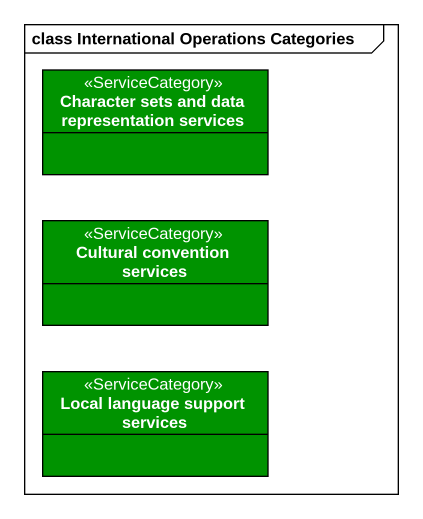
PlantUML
@startuml
mainframe class International Operations Categories
hide circle
hide empty members
class "Character sets and data representation services" as Character_sets_and_data <<ServiceCategory>> #009300
class "Cultural convention services" as Cultural_convention_services <<ServiceCategory>> #009300
class "Local language support services" as Local_language_support <<ServiceCategory>> #009300
@enduml
